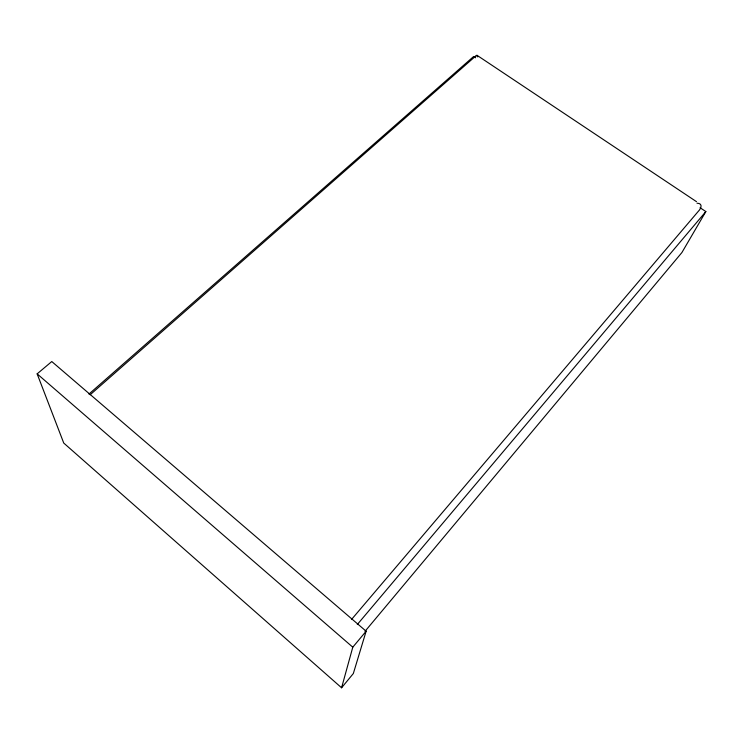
<?xml version="1.0" encoding="UTF-8"?>
<svg xmlns="http://www.w3.org/2000/svg" width="743" height="743" viewBox="0 0 743 743"><rect width="100%" height="100%" fill="white"/><g stroke="black" fill="none" stroke-linecap="round" stroke-linejoin="round"><path stroke-width="1.11" d="M341.585 687.786L352.786 647.181L366.132 631.216L51.778 361.544L37.15 373.859L63.74 443.051L341.585 687.786L353.334 673.529L366.132 631.216M476.207 55.948L477.052 55.326L696.525 201.687M700.073 207.715L705.85 211.569L681.898 252.546L364.98 631.364M357.281 624.538L705.85 211.569M351.495 619.504L697.956 211.736C701.457 208.272 703.045 203.303 696.999 203.201M88.946 394.069L473.644 56.496L475.576 57.787M90.163 394.756L476.514 55.344M37.15 373.859L352.786 647.181M477.052 55.326L477.777 56.942"/></g></svg>
